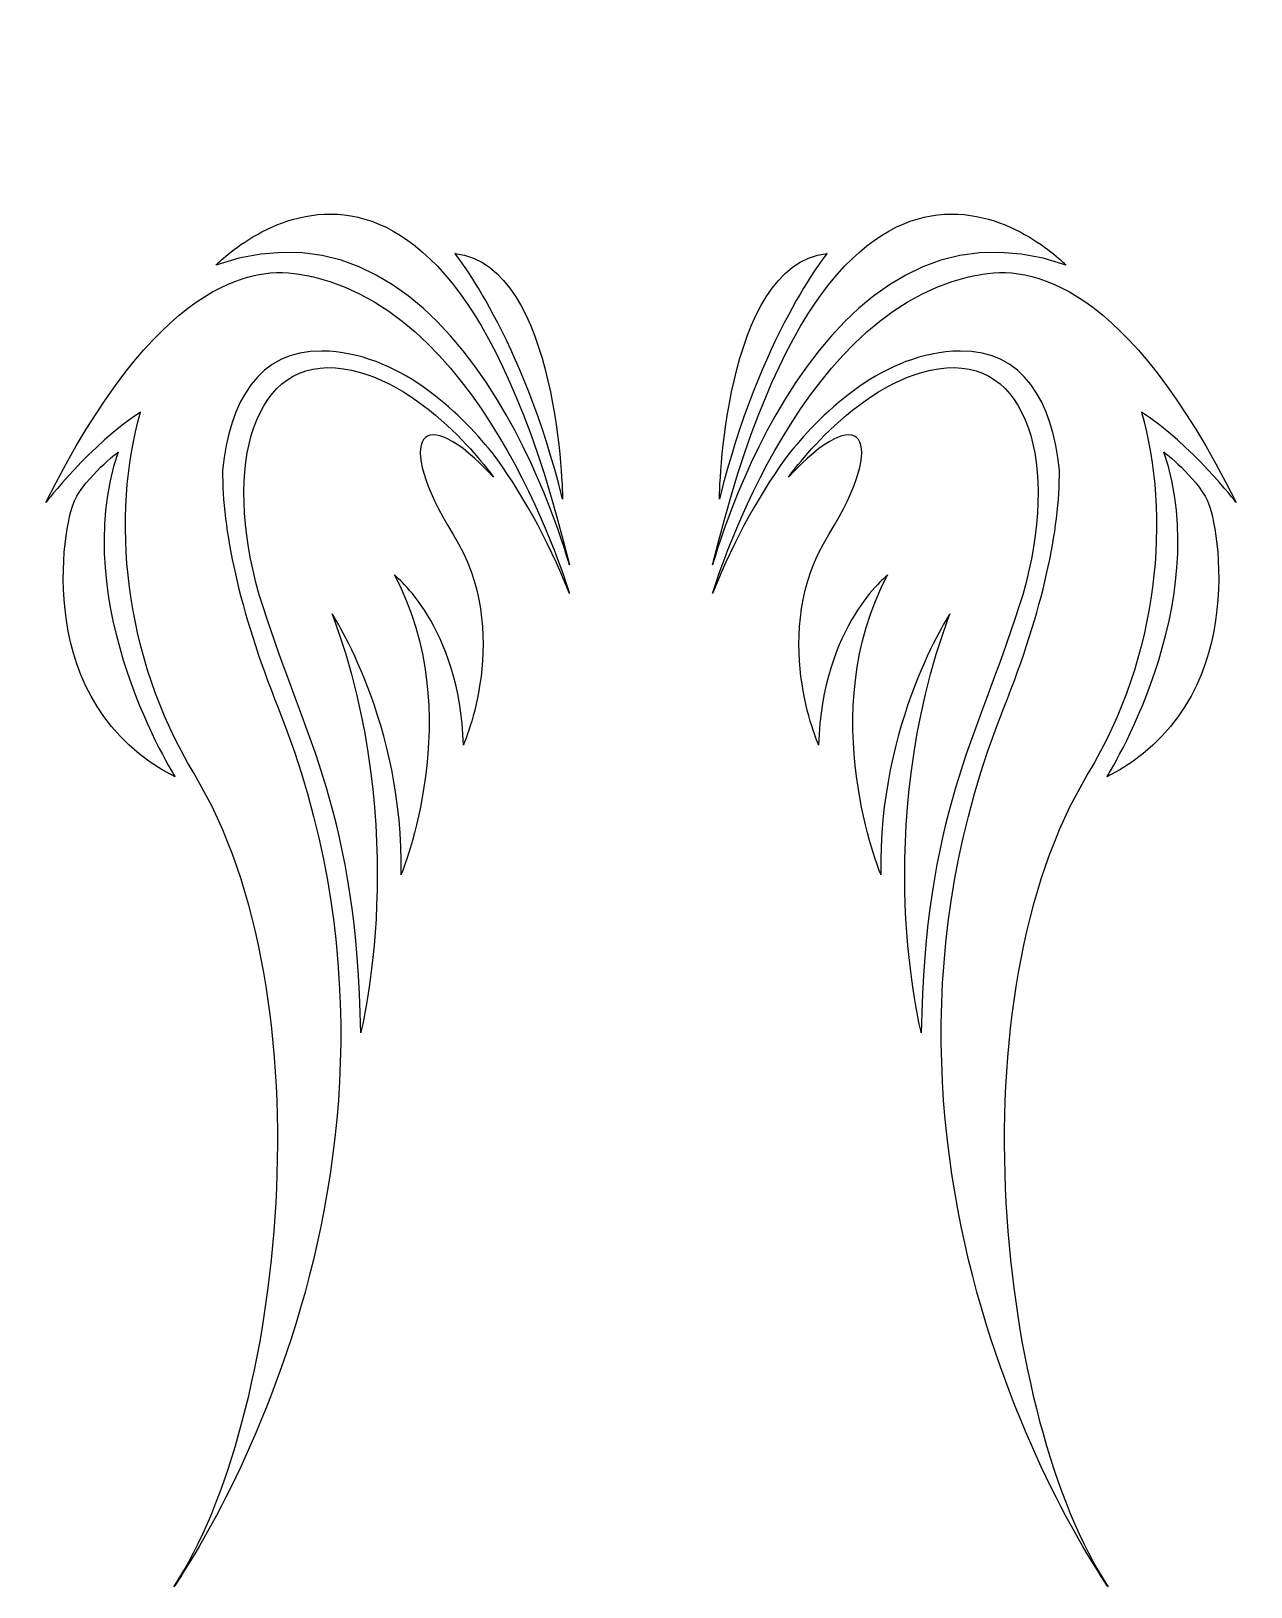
# Model space of a CAD drawing. Header units: centimetres. Extents: x -7.8 to 7.8, y -8.8 to 11.1.
import ezdxf

# ---------------------------------------------------------------- set-up
doc = ezdxf.new("R2010")
doc.units = ezdxf.units.CM
doc.header["$MEASUREMENT"] = 0
doc.layers.add('Camada 1', color=7, linetype='Continuous')

msp = doc.modelspace()

# ---------------------------------------------------------------- linework, layer by layer
at = {"layer": 'Camada 1'}
for points, knots in [([(-0.91599, 4.29087), (-2.5735, 11.11468), (-5.43645, 8.12248), (-5.43645, 8.12248), (-5.43645, 8.12248), (-2.25055, 9.24178), (-0.91599, 4.29087), (-0.91599, 4.29087)], [0, 0, 0, 0, 0.33333333, 0.33333333, 0.33333333, 0.33333333, 1, 1, 1, 1]), ([(5.43637, 8.12248), (5.43637, 8.12248), (2.5735, 11.11468), (0.91588, 4.29086), (0.91588, 4.29086), (0.91588, 4.29087), (2.25052, 9.24178), (5.43637, 8.12248)], [0, 0, 0, 0, 0.33333333, 0.33333333, 0.33333333, 0.33333333, 1, 1, 1, 1]), ([(-2.37974, 8.27314), (-2.37974, 8.27314), (-1.51865, 7.2183), (-1.00203, 5.13029), (-1.00203, 5.13029), (-1.00203, 5.13028), (-1.0451, 8.12248), (-2.37974, 8.27314)], [0, 0, 0, 0, 0.33333333, 0.33333333, 0.33333333, 0.33333333, 1, 1, 1, 1]), ([(1.002, 5.13028), (1.5186, 7.21829), (2.37971, 8.27313), (2.37971, 8.27313), (2.37971, 8.27313), (1.04502, 8.12248), (1.002, 5.13028), (1.002, 5.13028)], [0, 0, 0, 0, 0.33333333, 0.33333333, 0.33333333, 0.33333333, 1, 1, 1, 1]), ([(-4.18793, 7.9717), (-4.22701, 7.98078), (-4.26559, 7.98826), (-4.30384, 7.99459), (-4.30384, 7.99459), (-4.98041, 8.14476), (-6.21551, 7.89182), (-7.61063, 5.08732), (-7.61063, 5.08732), (-7.61063, 5.08732), (-7.04339, 5.83151), (-6.39926, 6.24376), (-6.39926, 6.24376), (-6.78018, 4.93547), (-6.6273, 3.12871), (-5.71624, 1.62162), (-5.71624, 1.62162), (-3.97266, -1.26305), (-4.57536, -6.64455), (-5.97466, -8.77566), (-5.97466, -8.77566), (-5.97466, -8.77566), (-2.25052, -3.52323), (-4.63997, 2.46104), (-4.63997, 2.46104), (-5.14834, 3.73416), (-5.35641, 4.74405), (-5.35125, 5.50015), (-5.35125, 5.50015), (-5.26783, 6.37619), (-4.88622, 7.03648), (-4.08027, 7.02471), (-4.08027, 7.02471), (-3.10734, 7.0104), (-2.32468, 6.2448), (-1.90915, 5.73304), (-1.90915, 5.73304), (-1.54418, 5.24621), (-1.20232, 4.64259), (-0.91593, 3.9249), (-0.91593, 3.9249), (-0.91599, 3.92487), (-1.94916, 7.4551), (-4.18793, 7.9717)], [0, 0, 0, 0, 0.08333333, 0.08333333, 0.08333333, 0.08333333, 0.16666667, 0.16666667, 0.16666667, 0.16666667, 0.25, 0.25, 0.25, 0.25, 0.33333333, 0.33333333, 0.33333333, 0.33333333, 0.41666667, 0.41666667, 0.41666667, 0.41666667, 0.5, 0.5, 0.5, 0.5, 0.58333333, 0.58333333, 0.58333333, 0.58333333, 0.66666667, 0.66666667, 0.66666667, 0.66666667, 0.75, 0.75, 0.75, 0.75, 0.83333333, 0.83333333, 0.83333333, 0.83333333, 1, 1, 1, 1]), ([(0.91588, 3.92487), (1.20232, 4.64255), (1.54411, 5.24617), (1.90915, 5.73301), (1.90915, 5.73301), (2.32465, 6.24477), (3.10726, 7.01037), (4.08027, 7.02468), (4.08027, 7.02468), (4.88609, 7.03645), (5.26783, 6.37616), (5.35114, 5.50012), (5.35114, 5.50012), (5.35635, 4.74402), (5.14831, 3.73413), (4.63989, 2.46101), (4.63989, 2.46101), (2.25049, -3.52326), (5.97461, -8.77569), (5.97461, -8.77569), (5.97461, -8.77569), (4.57531, -6.64458), (3.97264, -1.26311), (5.71622, 1.62159), (5.71622, 1.62159), (6.62729, 3.12868), (6.78014, 4.93544), (6.39914, 6.24373), (6.39914, 6.24373), (7.04329, 5.83151), (7.61061, 5.08729), (7.61061, 5.08729), (7.61061, 5.08729), (6.21538, 7.89182), (4.98038, 8.14476), (4.30387, 7.99461), (4.30387, 7.99461), (4.26553, 7.98829), (4.22688, 7.9808), (4.18788, 7.97172), (4.18788, 7.97172), (1.94916, 7.4551), (0.91588, 3.92487), (0.91588, 3.92487)], [0, 0, 0, 0, 0.08333333, 0.08333333, 0.08333333, 0.08333333, 0.16666667, 0.16666667, 0.16666667, 0.16666667, 0.25, 0.25, 0.25, 0.25, 0.33333333, 0.33333333, 0.33333333, 0.33333333, 0.41666667, 0.41666667, 0.41666667, 0.41666667, 0.5, 0.5, 0.5, 0.5, 0.58333333, 0.58333333, 0.58333333, 0.58333333, 0.66666667, 0.66666667, 0.66666667, 0.66666667, 0.75, 0.75, 0.75, 0.75, 0.83333333, 0.83333333, 0.83333333, 0.83333333, 1, 1, 1, 1]), ([(-3.90808, 6.80933), (-5.00594, 6.89535), (-5.37189, 5.43175), (-4.8338, 3.75268), (-4.8338, 3.75268), (-4.29556, 2.07353), (-3.62828, 1.08333), (-3.58523, -1.69356), (-3.58523, -1.69356), (-3.58523, -1.69356), (-2.91787, 0.88967), (-3.9512, 3.66645), (-3.9512, 3.66645), (-3.9512, 3.66645), (-3.02556, 2.26725), (-3.0686, 0.32992), (-3.0686, 0.32992), (-3.0686, 0.32992), (-2.20751, 2.39637), (-3.15472, 4.16151), (-3.15472, 4.16151), (-3.15472, 4.16151), (-2.3152, 3.51574), (-2.27204, 1.98748), (-2.27204, 1.98748), (-2.27204, 1.98748), (-1.6263, 3.42972), (-2.40121, 4.67824), (-2.40121, 4.67824), (-3.1762, 5.92676), (-2.81026, 6.42182), (-1.88464, 5.41005), (-1.88464, 5.41005), (-1.88463, 5.41005), (-2.81025, 6.72308), (-3.90808, 6.80933)], [0, 0, 0, 0, 0.1, 0.1, 0.1, 0.1, 0.2, 0.2, 0.2, 0.2, 0.3, 0.3, 0.3, 0.3, 0.4, 0.4, 0.4, 0.4, 0.5, 0.5, 0.5, 0.5, 0.6, 0.6, 0.6, 0.6, 0.7, 0.7, 0.7, 0.7, 0.8, 0.8, 0.8, 0.8, 1, 1, 1, 1]), ([(1.88452, 5.41005), (2.81016, 6.42184), (3.17606, 5.92675), (2.40122, 4.67824), (2.40122, 4.67824), (1.62623, 3.42972), (2.272, 1.98748), (2.272, 1.98748), (2.272, 1.98748), (2.31505, 3.51574), (3.1546, 4.16151), (3.1546, 4.16151), (3.1546, 4.16151), (2.20742, 2.39634), (3.06853, 0.32992), (3.06853, 0.32992), (3.06853, 0.32992), (3.02538, 2.26725), (3.95102, 3.66645), (3.95102, 3.66645), (3.95102, 3.66645), (2.91785, 0.88967), (3.58513, -1.69356), (3.58513, -1.69356), (3.58513, -1.69356), (3.62818, 1.08332), (4.29556, 2.0735), (4.83373, 3.75268), (4.83373, 3.75268), (5.37179, 5.43175), (5.00589, 6.89535), (3.90806, 6.80933), (3.90806, 6.80933), (2.81017, 6.72308), (1.88452, 5.41005), (1.88452, 5.41005)], [0, 0, 0, 0, 0.1, 0.1, 0.1, 0.1, 0.2, 0.2, 0.2, 0.2, 0.3, 0.3, 0.3, 0.3, 0.4, 0.4, 0.4, 0.4, 0.5, 0.5, 0.5, 0.5, 0.6, 0.6, 0.6, 0.6, 0.7, 0.7, 0.7, 0.7, 0.8, 0.8, 0.8, 0.8, 1, 1, 1, 1]), ([(-6.68801, 5.73361), (-6.68801, 5.73361), (-7.09793, 5.41966), (-7.24551, 5.11041), (-7.24551, 5.11041), (-7.39304, 4.80127), (-7.80026, 2.51165), (-5.95747, 1.57952), (-5.95747, 1.57952), (-5.95749, 1.57952), (-7.35266, 3.76871), (-6.68801, 5.73361)], [0, 0, 0, 0, 0.25, 0.25, 0.25, 0.25, 0.5, 0.5, 0.5, 0.5, 1, 1, 1, 1]), ([(5.95749, 1.57952), (7.80023, 2.51165), (7.39299, 4.80127), (7.24543, 5.11041), (7.24543, 5.11041), (7.0979, 5.41966), (6.68801, 5.73361), (6.68801, 5.73361), (6.68801, 5.73361), (7.35256, 3.76871), (5.95749, 1.57952), (5.95749, 1.57952)], [0, 0, 0, 0, 0.25, 0.25, 0.25, 0.25, 0.5, 0.5, 0.5, 0.5, 1, 1, 1, 1])]:
    msp.add_open_spline(points, degree=3, knots=knots, dxfattribs=at)

doc.saveas('drawing.dxf')
